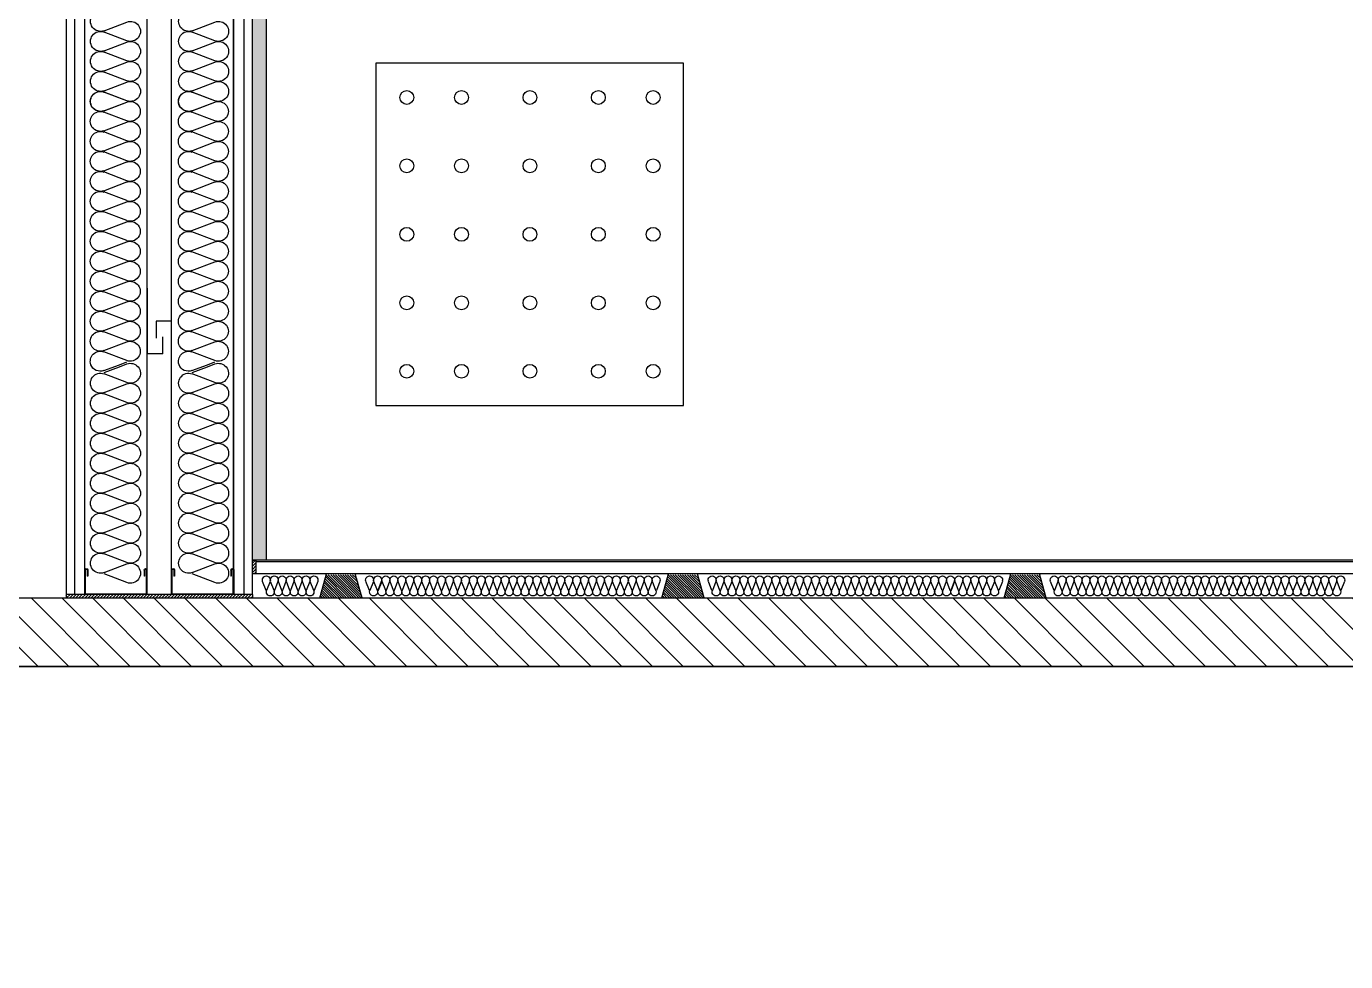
# Model space of a CAD drawing. Header units: millimetres. Extents: x 10 to 76.1, y 10 to 63.5.
# Drawn here: x 36.55 to 38.478, y 22.361 to 23.727 of the extents above; entities that cross this region are included whole.
import ezdxf

# ---------------------------------------------------------------- set-up
doc = ezdxf.new("R2010")
doc.units = ezdxf.units.MM
for name, color, linetype in [('durlok', 3, 'Continuous'), ('lana de vidrio', 2, 'Continuous'), ('Muros', 7, 'Continuous'), ('PERFILES', 2, 'Continuous'), ('Relleno', 9, 'Continuous')]:
    doc.layers.add(name, color=color, linetype=linetype)

# ---------------------------------------------------------------- blocks, each defined once
blk = doc.blocks.new('LP1-1')
at = {"layer": 'PERFILES'}
for p, q in [((-0.0964, 0.0391), (-0.0964, -0.0431)), ((0.1114, 0.0388), (0.1114, -0.0431)), ((0.0596, -0.0414), (0.0601, -0.0414)), ((0.0596, -0.0431), (0.0601, -0.0431))]:
    blk.add_line(p, q, dxfattribs=at)
at = {"layer": 'PERFILES', "color": 2}
for p, q in [((-0.0949, -0.0414), (-0.0949, 0.0386)), ((-0.0879, 0.0386), (-0.0879, 0.0185)), ((-0.0879, 0.0185), (-0.0865, 0.0185)), ((-0.0865, 0.0383), (-0.0865, 0.0185)), ((0.1015, 0.0396), (0.1015, 0.0184)), ((0.1015, 0.0184), (0.1032, 0.0184)), ((0.1032, 0.0392), (0.1032, 0.0184)), ((0.1096, -0.0414), (0.1096, 0.0392)), ((-0.0964, -0.0431), (-0.063, -0.0431)), ((-0.0949, -0.0414), (-0.063, -0.0414)), ((-0.063, -0.0414), (0.0596, -0.0414)), ((-0.063, -0.0431), (0.0596, -0.0431)), ((0.0601, -0.0414), (0.1096, -0.0414)), ((0.0601, -0.0431), (0.1114, -0.0431))]:
    blk.add_line(p, q, dxfattribs=at)
for centre, radius, start, end in [((0.1065, 0.0392), 0.00497, 355.458, 174.5769), ((-0.0914, 0.0387), 0.00497, 355.458, 174.5769), ((-0.0914, 0.0385), 0.00349, 0.9781, 180.2201), ((0.1064, 0.039), 0.00319, 3.6982, 175.1096)]:
    blk.add_arc(centre, radius, start, end, dxfattribs=at)
blk = doc.blocks.new('*X8')
at = {"color": 0}
for p, q in [((628.8661, 452.4359), (628.8968, 452.4666)), ((628.8665, 452.4328), (628.9003, 452.4666)), ((628.8674, 452.4408), (628.8932, 452.4666)), ((628.8688, 452.4457), (628.8897, 452.4666)), ((628.87, 452.4328), (628.9038, 452.4666)), ((628.8702, 452.4506), (628.8862, 452.4666)), ((628.8715, 452.4555), (628.8826, 452.4666)), ((628.8729, 452.4604), (628.8791, 452.4666)), ((628.8736, 452.4328), (628.9074, 452.4666)), ((628.8743, 452.4653), (628.8756, 452.4666)), ((628.8771, 452.4328), (628.9109, 452.4666)), ((628.8806, 452.4328), (628.9145, 452.4666)), ((628.8842, 452.4328), (628.9175, 452.4661)), ((628.8877, 452.4328), (628.9183, 452.4633)), ((628.8912, 452.4328), (628.9191, 452.4606)), ((628.8948, 452.4328), (628.9198, 452.4578)), ((628.8983, 452.4328), (628.9206, 452.4551)), ((628.9019, 452.4328), (628.9214, 452.4523)), ((628.9054, 452.4328), (628.9222, 452.4495)), ((628.9089, 452.4328), (628.9229, 452.4468)), ((628.9125, 452.4328), (628.9237, 452.444)), ((628.916, 452.4328), (628.9245, 452.4412)), ((628.9195, 452.4328), (628.9253, 452.4385)), ((628.9231, 452.4328), (628.926, 452.4357)), ((628.9266, 452.4328), (628.9268, 452.4329))]:
    blk.add_line(p, q, dxfattribs=at)

msp = doc.modelspace()

# ---------------------------------------------------------------- hatches: boundary and pattern name
at = {"extrusion": (-1.22465e-16, 0, -1)}
h = msp.add_hatch(dxfattribs=at)
h.set_pattern_fill('ANSI31', color=256, scale=0.001, angle=90)
h.set_pattern_definition([(135, (-51.457437, -0.974097), (-0.00224506403, -0.00224506403), [])])
h.paths.add_polyline_path([(-36.8856, 22.9273), (-36.8806, 22.9273), (-36.8806, 22.9473), (-36.8856, 22.9473)])
h = msp.add_hatch(dxfattribs=at)
h.set_pattern_fill('ANSI31', color=256, scale=0.001, angle=90)
h.set_pattern_definition([(135, (-49.5481468, -0.974097), (-0.00224506403, -0.00224506403), [])])
edge = h.paths.add_edge_path()
edge.add_line((-36.8806, 22.8973), (-36.6082, 22.8973))
edge.add_line((-36.8806, 22.8973), (-36.8806, 22.8923))
edge.add_line((-36.8806, 22.8923), (-36.6082, 22.8923))
edge.add_line((-36.6082, 22.8973), (-36.6082, 22.8923))
at = {"layer": 'Relleno'}
h = msp.add_hatch(dxfattribs=at)
h.set_pattern_fill('DOTS', color=256, scale=0.005, angle=90)
h.paths.add_polyline_path([(12.6675, 10.155), (12.6475, 10.155), (12.6475, 12.715), (12.6675, 12.715)])
h.paths.add_polyline_path([(12.96, 10.155), (12.94, 10.155), (12.94, 12.715), (12.96, 12.715)])
h.paths.add_polyline_path([(19.1807, 10.155), (19.1607, 10.155), (19.1607, 12.715), (19.1807, 12.715)])
h.paths.add_polyline_path([(36.6306, 10.155), (36.6506, 10.155), (36.6506, 12.7366), (36.6306, 12.7366)])
h.paths.add_polyline_path([(42.8514, 10.155), (42.8714, 10.155), (42.8714, 11.1), (42.8514, 11.1)])
h.paths.add_polyline_path([(43.1439, 10.155), (43.1639, 10.155), (43.1639, 11.1), (43.1439, 11.1)])
h.paths.add_polyline_path([(43.1439, 12.1), (43.1639, 12.1), (43.1639, 12.7366), (43.1439, 12.7366)])
h.paths.add_polyline_path([(42.8514, 12.1), (42.8714, 12.1), (42.8714, 12.7366), (42.8514, 12.7366)])
h.paths.add_polyline_path([(45.2921, 10.155), (45.3121, 10.155), (45.3121, 12.7366), (45.2921, 12.7366)])
h.paths.add_polyline_path([(36.8806, 25.5073), (36.9006, 25.5073), (36.9006, 22.9473), (36.8806, 22.9473)])
h.paths.add_polyline_path([(44.119, 23.9523), (44.139, 23.9523), (44.139, 22.9473), (44.119, 22.9473)])
h.paths.add_polyline_path([(44.1192, 24.8923), (44.1392, 24.8923), (44.1392, 25.1489), (44.1192, 25.1489)])
h.paths.add_polyline_path([(12.6675, 23.9214), (12.6475, 23.9214), (12.6475, 24.8664), (12.6675, 24.8664)])
h.paths.add_polyline_path([(12.6475, 25.8664), (12.6675, 25.8664), (12.6675, 26.4814), (12.6475, 26.4814)])
at = {"layer": 'Relleno', "linetype": 'Continuous', "extrusion": (-2.44929e-16, 0, -1)}
h = msp.add_hatch(dxfattribs=at)
h.set_pattern_fill('ANSI31', color=256, scale=0.01, style=0)
h.paths.add_polyline_path([(-34.9032, 22.7923), (-34.9032, 22.8923), (-44.6382, 22.8923), (-44.6382, 22.7923)])

# ---------------------------------------------------------------- linework, layer by layer
at = {"color": 3, "extrusion": (-1.22465e-16, 0, -1)}
for p, q in [((36.7273, 23.2487), (36.7273, 23.3447)), ((36.7623, 23.2967), (36.7398, 23.2967)), ((36.7398, 23.2967), (36.7398, 23.2717)), ((36.7623, 23.2007), (36.7623, 23.2967)), ((36.7498, 23.2487), (36.7498, 23.2737)), ((36.7498, 23.2487), (36.7273, 23.2487))]:
    msp.add_line(p, q, dxfattribs=at)
at = {"extrusion": (-1.22465e-16, 0, -1)}
for p, q in [((44.134, 22.9473), (36.8856, 22.9473)), ((36.8856, 22.9473), (36.8856, 22.9273)), ((36.8806, 22.8973), (36.6082, 22.8973)), ((36.6356, 22.8973), (36.6082, 22.8973)), ((36.6082, 22.8973), (36.6082, 22.8923)), ((36.7623, 22.8973), (36.7265, 22.8973)), ((36.8806, 22.8973), (36.8806, 22.8923))]:
    msp.add_line(p, q, dxfattribs=at)
at = {"linetype": 'Continuous', "extrusion": (0, 1, 0)}
for p, q in [((36.8856, 22.9453), (44.134, 22.9453)), ((44.134, 22.9273), (36.8856, 22.9273))]:
    msp.add_line(p, q, dxfattribs=at)
for p, q in [((36.979, 22.8923), (37.0407, 22.8923)), ((37.479, 22.8923), (37.5407, 22.8923))]:
    msp.add_line(p, q)
at = {"color": 1}
msp.add_lwpolyline([(36.8806, 25.5073), (36.9006, 25.5073), (36.9006, 22.9473), (36.8806, 22.9473)], close=True, dxfattribs=at)
at = {"extrusion": (-1.22465e-16, 0, -1)}
msp.add_lwpolyline([(-36.8856, 22.9273), (-36.8806, 22.9273), (-36.8806, 22.9473), (-36.8856, 22.9473)], close=True, dxfattribs=at)
at = {"layer": 'durlok', "extrusion": (-1.22465e-16, 0, -1)}
for p, q in [((36.6082, 26.0473), (36.6082, 22.8973)), ((36.6207, 26.0473), (36.6207, 22.8973)), ((36.7265, 22.8973), (36.7265, 26.0473)), ((36.7623, 22.8973), (36.7623, 26.0473)), ((36.8681, 26.0473), (36.8681, 22.8973))]:
    msp.add_line(p, q, dxfattribs=at)
at = {"layer": 'durlok', "linetype": 'Continuous', "extrusion": (0, 1, 0)}
for p, q in [((36.6356, 22.8973), (36.6357, 26.0473)), ((36.8531, 24.8923), (36.8531, 22.8973)), ((36.8531, 22.8973), (36.8531, 24.8923)), ((36.8806, 22.8973), (36.8806, 24.8923))]:
    msp.add_line(p, q, dxfattribs=at)
at = {"layer": 'durlok'}
msp.add_lwpolyline([(37.5107, 23.6734), (37.0607, 23.6734), (37.0607, 23.1734), (37.5107, 23.1734)], close=True, dxfattribs=at)
for centre in [(37.1061, 23.6234), (37.1861, 23.6234), (37.2861, 23.6234), (37.3861, 23.6234), (37.4661, 23.6234), (37.1061, 23.5234), (37.1861, 23.5234), (37.2861, 23.5234), (37.3861, 23.5234), (37.4661, 23.5234), (37.1061, 23.4234), (37.1861, 23.4234), (37.2861, 23.4234), (37.3861, 23.4234), (37.4661, 23.4234), (37.1061, 23.3234), (37.1861, 23.3234), (37.2861, 23.3234), (37.3861, 23.3234), (37.4661, 23.3234), (37.1061, 23.2234), (37.1861, 23.2234), (37.2861, 23.2234), (37.3861, 23.2234), (37.4661, 23.2234)]:
    msp.add_circle(centre, 0.0101, dxfattribs=at)
at = {"layer": 'lana de vidrio', "color": 2, "extrusion": (-1.22465e-16, 0, -1)}
for p, q in [((36.6637, 23.7208), (36.6971, 23.7335)), ((36.6971, 23.7062), (36.6637, 23.7189)), ((36.7924, 23.7208), (36.8258, 23.7335)), ((36.8258, 23.7062), (36.7924, 23.7189)), ((36.6637, 23.6916), (36.6971, 23.7043)), ((36.7924, 23.6916), (36.8258, 23.7043)), ((36.6971, 23.677), (36.6637, 23.6897)), ((36.8258, 23.677), (36.7924, 23.6897)), ((36.6637, 23.6624), (36.6971, 23.6751)), ((36.6971, 23.6478), (36.6637, 23.6605)), ((36.7924, 23.6624), (36.8258, 23.6751)), ((36.8258, 23.6478), (36.7924, 23.6605)), ((36.6637, 23.6332), (36.6971, 23.6459)), ((36.7924, 23.6332), (36.8258, 23.6459)), ((36.6969, 23.6186), (36.6634, 23.6313)), ((36.6971, 23.6186), (36.6637, 23.6313)), ((36.8256, 23.6186), (36.7921, 23.6313)), ((36.8258, 23.6186), (36.7924, 23.6313)), ((36.6634, 23.604), (36.6969, 23.6167)), ((36.6969, 23.5894), (36.6634, 23.6021)), ((36.6637, 23.604), (36.6971, 23.6167)), ((36.7921, 23.604), (36.8256, 23.6167)), ((36.8256, 23.5894), (36.7921, 23.6021)), ((36.7924, 23.604), (36.8258, 23.6167)), ((36.6634, 23.5748), (36.6969, 23.5875)), ((36.7921, 23.5748), (36.8256, 23.5875)), ((36.6969, 23.5602), (36.6634, 23.5729)), ((36.8256, 23.5602), (36.7921, 23.5729)), ((36.6634, 23.5456), (36.6969, 23.5583)), ((36.6969, 23.531), (36.6634, 23.5437)), ((36.7921, 23.5456), (36.8256, 23.5583)), ((36.8256, 23.531), (36.7921, 23.5437)), ((36.6634, 23.5164), (36.6969, 23.5291)), ((36.7921, 23.5164), (36.8256, 23.5291)), ((36.6969, 23.5018), (36.6634, 23.5145)), ((36.8256, 23.5018), (36.7921, 23.5145)), ((36.6634, 23.4872), (36.6969, 23.4999)), ((36.6969, 23.4726), (36.6634, 23.4853)), ((36.7921, 23.4872), (36.8256, 23.4999)), ((36.8256, 23.4726), (36.7921, 23.4853)), ((36.6634, 23.458), (36.6969, 23.4707)), ((36.7921, 23.458), (36.8256, 23.4707)), ((36.6969, 23.4434), (36.6634, 23.4561)), ((36.8256, 23.4434), (36.7921, 23.4561)), ((36.6634, 23.4288), (36.6969, 23.4415)), ((36.6969, 23.4142), (36.6634, 23.4269)), ((36.7921, 23.4288), (36.8256, 23.4415)), ((36.8256, 23.4142), (36.7921, 23.4269)), ((36.6634, 23.3996), (36.6969, 23.4123)), ((36.7921, 23.3996), (36.8256, 23.4123)), ((36.6969, 23.385), (36.6634, 23.3977)), ((36.8256, 23.385), (36.7921, 23.3977)), ((36.6634, 23.3704), (36.6969, 23.3831)), ((36.6969, 23.3558), (36.6634, 23.3685)), ((36.7921, 23.3704), (36.8256, 23.3831)), ((36.8256, 23.3558), (36.7921, 23.3685)), ((36.6634, 23.3412), (36.6969, 23.3539)), ((36.7921, 23.3412), (36.8256, 23.3539)), ((36.6969, 23.3266), (36.6634, 23.3393)), ((36.8256, 23.3266), (36.7921, 23.3393)), ((36.6634, 23.312), (36.6969, 23.3247)), ((36.6969, 23.2974), (36.6634, 23.3101)), ((36.7921, 23.312), (36.8256, 23.3247)), ((36.8256, 23.2974), (36.7921, 23.3101)), ((36.6634, 23.2828), (36.6969, 23.2955)), ((36.7921, 23.2828), (36.8256, 23.2955)), ((36.6969, 23.2682), (36.6634, 23.2809)), ((36.8256, 23.2682), (36.7921, 23.2809)), ((36.6634, 23.2536), (36.6969, 23.2663)), ((36.6969, 23.2389), (36.6634, 23.2516)), ((36.7921, 23.2536), (36.8256, 23.2663)), ((36.8256, 23.2389), (36.7921, 23.2516)), ((36.6634, 23.2244), (36.6861, 23.233)), ((36.6861, 23.233), (36.6969, 23.237)), ((36.6863, 23.23), (36.6971, 23.2341)), ((36.7922, 23.2244), (36.8148, 23.233)), ((36.8148, 23.233), (36.8256, 23.237)), ((36.815, 23.23), (36.8258, 23.2341)), ((36.6637, 23.2214), (36.6863, 23.23)), ((36.6971, 23.2068), (36.6637, 23.2195)), ((36.7924, 23.2214), (36.815, 23.23)), ((36.8258, 23.2068), (36.7924, 23.2195)), ((36.6637, 23.1922), (36.6971, 23.2049)), ((36.7924, 23.1922), (36.8258, 23.2049)), ((36.6971, 23.1776), (36.6637, 23.1903)), ((36.6637, 23.163), (36.6971, 23.1757)), ((36.8258, 23.1776), (36.7924, 23.1903)), ((36.7924, 23.163), (36.8258, 23.1757)), ((36.6971, 23.1484), (36.6637, 23.1611)), ((36.8258, 23.1484), (36.7924, 23.1611)), ((36.6637, 23.1338), (36.6971, 23.1465)), ((36.7924, 23.1338), (36.8258, 23.1465)), ((36.6971, 23.1192), (36.6637, 23.1319)), ((36.6637, 23.1046), (36.6971, 23.1173)), ((36.8258, 23.1192), (36.7924, 23.1319)), ((36.7924, 23.1046), (36.8258, 23.1173)), ((36.6971, 23.09), (36.6637, 23.1027)), ((36.8258, 23.09), (36.7924, 23.1027)), ((36.6637, 23.0754), (36.6971, 23.0881)), ((36.7924, 23.0754), (36.8258, 23.0881)), ((36.6971, 23.0608), (36.6637, 23.0735)), ((36.6637, 23.0462), (36.6971, 23.0589)), ((36.8258, 23.0608), (36.7924, 23.0735)), ((36.7924, 23.0462), (36.8258, 23.0589)), ((36.6971, 23.0316), (36.6637, 23.0443)), ((36.8258, 23.0316), (36.7924, 23.0443)), ((36.6637, 23.017), (36.6971, 23.0297)), ((36.7924, 23.017), (36.8258, 23.0297)), ((36.6971, 23.0024), (36.6637, 23.0151)), ((36.8258, 23.0024), (36.7924, 23.0151)), ((36.6637, 22.9878), (36.6971, 23.0005)), ((36.6971, 22.9732), (36.6637, 22.9859)), ((36.7924, 22.9878), (36.8258, 23.0005)), ((36.8258, 22.9732), (36.7924, 22.9859)), ((36.6637, 22.9586), (36.6971, 22.9713)), ((36.7924, 22.9586), (36.8258, 22.9713)), ((36.6971, 22.944), (36.6637, 22.9567)), ((36.8258, 22.944), (36.7924, 22.9567)), ((36.6637, 22.9294), (36.6971, 22.9421)), ((36.6971, 22.9148), (36.6637, 22.9275)), ((36.7924, 22.9294), (36.8258, 22.9421)), ((36.8258, 22.9148), (36.7924, 22.9275)), ((36.9005, 22.9032), (36.8954, 22.9165)), ((36.9063, 22.9165), (36.9012, 22.9032)), ((36.9121, 22.9032), (36.907, 22.9165)), ((36.9179, 22.9165), (36.9128, 22.9032)), ((36.9237, 22.9032), (36.9187, 22.9165)), ((36.9295, 22.9165), (36.9245, 22.9032)), ((36.9353, 22.9032), (36.9303, 22.9165)), ((36.9411, 22.9165), (36.9361, 22.9032)), ((36.9469, 22.9032), (36.9419, 22.9165)), ((36.9527, 22.9165), (36.9477, 22.9032)), ((36.9585, 22.9032), (36.9535, 22.9165)), ((36.9644, 22.9165), (36.9593, 22.9032)), ((36.9702, 22.9032), (36.9651, 22.9165)), ((36.976, 22.9165), (36.9709, 22.9032)), ((37.0515, 22.9032), (37.0464, 22.9165)), ((37.0573, 22.9165), (37.0522, 22.9032)), ((37.0631, 22.9032), (37.058, 22.9165)), ((37.0689, 22.9165), (37.0638, 22.9032)), ((37.0695, 22.9165), (37.0644, 22.9032)), ((37.0753, 22.9032), (37.0702, 22.9165)), ((37.0811, 22.9165), (37.076, 22.9032)), ((37.0869, 22.9032), (37.0818, 22.9165)), ((37.0869, 22.9032), (37.0818, 22.9165)), ((37.0927, 22.9165), (37.0876, 22.9032)), ((37.0985, 22.9032), (37.0934, 22.9165)), ((37.1043, 22.9165), (37.0992, 22.9032)), ((37.1101, 22.9032), (37.105, 22.9165)), ((37.1159, 22.9165), (37.1109, 22.9032)), ((37.1217, 22.9032), (37.1167, 22.9165)), ((37.1275, 22.9165), (37.1225, 22.9032)), ((37.1333, 22.9032), (37.1283, 22.9165)), ((37.1391, 22.9165), (37.1341, 22.9032)), ((37.1449, 22.9032), (37.1399, 22.9165)), ((37.1507, 22.9165), (37.1457, 22.9032)), ((37.1566, 22.9032), (37.1515, 22.9165)), ((37.1624, 22.9165), (37.1573, 22.9032)), ((37.1682, 22.9032), (37.1631, 22.9165)), ((37.1682, 22.9032), (37.1631, 22.9165)), ((37.1682, 22.9032), (37.1631, 22.9165)), ((37.174, 22.9165), (37.1689, 22.9032)), ((37.1798, 22.9032), (37.1747, 22.9165)), ((37.1856, 22.9165), (37.1805, 22.9032)), ((37.1914, 22.9032), (37.1863, 22.9165)), ((37.1972, 22.9165), (37.1922, 22.9032)), ((37.203, 22.9032), (37.198, 22.9165)), ((37.2088, 22.9165), (37.2038, 22.9032)), ((37.2146, 22.9032), (37.2096, 22.9165)), ((37.2204, 22.9165), (37.2154, 22.9032)), ((37.2262, 22.9032), (37.2212, 22.9165)), ((37.232, 22.9165), (37.227, 22.9032)), ((37.2379, 22.9032), (37.2328, 22.9165)), ((37.2437, 22.9165), (37.2386, 22.9032)), ((37.2495, 22.9032), (37.2444, 22.9165)), ((37.2553, 22.9165), (37.2502, 22.9032)), ((37.2553, 22.9165), (37.2502, 22.9032)), ((37.2611, 22.9032), (37.256, 22.9165)), ((37.2669, 22.9165), (37.2618, 22.9032)), ((37.2727, 22.9032), (37.2676, 22.9165)), ((37.2785, 22.9165), (37.2735, 22.9032)), ((37.2843, 22.9032), (37.2793, 22.9165)), ((37.2901, 22.9165), (37.2851, 22.9032)), ((37.2959, 22.9032), (37.2909, 22.9165)), ((37.3017, 22.9165), (37.2967, 22.9032)), ((37.3075, 22.9032), (37.3025, 22.9165)), ((37.3133, 22.9165), (37.3083, 22.9032)), ((37.3191, 22.9032), (37.3141, 22.9165)), ((37.3191, 22.9032), (37.3141, 22.9165)), ((37.325, 22.9165), (37.3199, 22.9032)), ((37.3308, 22.9032), (37.3257, 22.9165)), ((37.3366, 22.9165), (37.3315, 22.9032)), ((37.3424, 22.9032), (37.3373, 22.9165)), ((37.3482, 22.9165), (37.3431, 22.9032)), ((37.354, 22.9032), (37.3489, 22.9165)), ((37.3598, 22.9165), (37.3547, 22.9032)), ((37.3656, 22.9032), (37.3606, 22.9165)), ((37.3714, 22.9165), (37.3664, 22.9032)), ((37.3772, 22.9032), (37.3722, 22.9165)), ((37.383, 22.9165), (37.378, 22.9032)), ((37.3888, 22.9032), (37.3838, 22.9165)), ((37.3946, 22.9165), (37.3896, 22.9032)), ((37.4004, 22.9032), (37.3954, 22.9165)), ((37.4063, 22.9165), (37.4012, 22.9032)), ((37.4121, 22.9032), (37.407, 22.9165)), ((37.4179, 22.9165), (37.4128, 22.9032)), ((37.4237, 22.9032), (37.4186, 22.9165)), ((37.4295, 22.9165), (37.4244, 22.9032)), ((37.4353, 22.9032), (37.4302, 22.9165)), ((37.4411, 22.9165), (37.436, 22.9032)), ((37.4469, 22.9032), (37.4419, 22.9165)), ((37.4527, 22.9165), (37.4477, 22.9032)), ((37.4585, 22.9032), (37.4535, 22.9165)), ((37.4643, 22.9165), (37.4593, 22.9032)), ((37.4701, 22.9032), (37.4651, 22.9165)), ((37.4759, 22.9165), (37.4709, 22.9032)), ((37.552, 22.9032), (37.5469, 22.9165)), ((37.5578, 22.9165), (37.5528, 22.9032)), ((37.5636, 22.9032), (37.5586, 22.9165)), ((37.5694, 22.9165), (37.5644, 22.9032)), ((37.5752, 22.9032), (37.5702, 22.9165)), ((37.581, 22.9165), (37.576, 22.9032)), ((37.5868, 22.9032), (37.5818, 22.9165)), ((37.5868, 22.9032), (37.5818, 22.9165)), ((37.5868, 22.9032), (37.5818, 22.9165)), ((37.5926, 22.9165), (37.5876, 22.9032)), ((37.5985, 22.9032), (37.5934, 22.9165)), ((37.6043, 22.9165), (37.5992, 22.9032)), ((37.6101, 22.9032), (37.605, 22.9165)), ((37.6159, 22.9165), (37.6108, 22.9032)), ((37.6217, 22.9032), (37.6166, 22.9165)), ((37.6275, 22.9165), (37.6224, 22.9032)), ((37.6333, 22.9032), (37.6282, 22.9165)), ((37.6391, 22.9165), (37.6341, 22.9032)), ((37.6449, 22.9032), (37.6399, 22.9165)), ((37.6507, 22.9165), (37.6457, 22.9032)), ((37.6565, 22.9032), (37.6515, 22.9165)), ((37.6623, 22.9165), (37.6573, 22.9032)), ((37.6681, 22.9032), (37.6631, 22.9165)), ((37.6739, 22.9165), (37.6689, 22.9032)), ((37.6739, 22.9165), (37.6689, 22.9032)), ((37.6797, 22.9032), (37.6747, 22.9165)), ((37.6856, 22.9165), (37.6805, 22.9032)), ((37.6914, 22.9032), (37.6863, 22.9165)), ((37.6972, 22.9165), (37.6921, 22.9032)), ((37.703, 22.9032), (37.6979, 22.9165)), ((37.7088, 22.9165), (37.7037, 22.9032)), ((37.7146, 22.9032), (37.7095, 22.9165)), ((37.7204, 22.9165), (37.7153, 22.9032)), ((37.7262, 22.9032), (37.7212, 22.9165)), ((37.732, 22.9165), (37.727, 22.9032)), ((37.7378, 22.9032), (37.7328, 22.9165)), ((37.7378, 22.9032), (37.7328, 22.9165)), ((37.7436, 22.9165), (37.7386, 22.9032)), ((37.7494, 22.9032), (37.7444, 22.9165)), ((37.7552, 22.9165), (37.7502, 22.9032)), ((37.761, 22.9032), (37.756, 22.9165)), ((37.7669, 22.9165), (37.7618, 22.9032)), ((37.7727, 22.9032), (37.7676, 22.9165)), ((37.7785, 22.9165), (37.7734, 22.9032)), ((37.7843, 22.9032), (37.7792, 22.9165)), ((37.7901, 22.9165), (37.785, 22.9032)), ((37.7959, 22.9032), (37.7908, 22.9165)), ((37.8017, 22.9165), (37.7966, 22.9032)), ((37.8075, 22.9032), (37.8025, 22.9165)), ((37.8133, 22.9165), (37.8083, 22.9032)), ((37.8191, 22.9032), (37.8141, 22.9165)), ((37.8249, 22.9165), (37.8199, 22.9032)), ((37.8307, 22.9032), (37.8257, 22.9165)), ((37.8365, 22.9165), (37.8315, 22.9032)), ((37.8423, 22.9032), (37.8373, 22.9165)), ((37.8482, 22.9165), (37.8431, 22.9032)), ((37.854, 22.9032), (37.8489, 22.9165)), ((37.8598, 22.9165), (37.8547, 22.9032)), ((37.8656, 22.9032), (37.8605, 22.9165)), ((37.8714, 22.9165), (37.8663, 22.9032)), ((37.8772, 22.9032), (37.8721, 22.9165)), ((37.883, 22.9165), (37.8779, 22.9032)), ((37.8888, 22.9032), (37.8837, 22.9165)), ((37.8946, 22.9165), (37.8896, 22.9032)), ((37.9004, 22.9032), (37.8954, 22.9165)), ((37.9062, 22.9165), (37.9012, 22.9032)), ((37.9068, 22.9165), (37.9017, 22.9032)), ((37.9126, 22.9032), (37.9075, 22.9165)), ((37.9184, 22.9165), (37.9134, 22.9032)), ((37.9242, 22.9032), (37.9192, 22.9165)), ((37.9242, 22.9032), (37.9192, 22.9165)), ((37.93, 22.9165), (37.925, 22.9032)), ((37.9358, 22.9032), (37.9308, 22.9165)), ((37.9416, 22.9165), (37.9366, 22.9032)), ((37.9474, 22.9032), (37.9424, 22.9165)), ((37.9532, 22.9165), (37.9482, 22.9032)), ((37.9591, 22.9032), (37.954, 22.9165)), ((37.9649, 22.9165), (37.9598, 22.9032)), ((37.9707, 22.9032), (37.9656, 22.9165)), ((37.9765, 22.9165), (37.9714, 22.9032)), ((38.052, 22.9032), (38.0469, 22.9165)), ((38.0578, 22.9165), (38.0527, 22.9032)), ((38.0636, 22.9032), (38.0585, 22.9165)), ((38.0694, 22.9165), (38.0643, 22.9032)), ((38.0752, 22.9032), (38.0701, 22.9165)), ((38.081, 22.9165), (38.0759, 22.9032)), ((38.0868, 22.9032), (38.0818, 22.9165)), ((38.0926, 22.9165), (38.0876, 22.9032)), ((38.0926, 22.9165), (38.0876, 22.9032)), ((38.0984, 22.9032), (38.0934, 22.9165)), ((38.1042, 22.9165), (38.0992, 22.9032)), ((38.11, 22.9032), (38.105, 22.9165)), ((38.1158, 22.9165), (38.1108, 22.9032)), ((38.1216, 22.9032), (38.1166, 22.9165)), ((38.1275, 22.9165), (38.1224, 22.9032)), ((38.1333, 22.9032), (38.1282, 22.9165)), ((38.1391, 22.9165), (38.134, 22.9032)), ((38.1449, 22.9032), (38.1398, 22.9165)), ((38.1507, 22.9165), (38.1456, 22.9032)), ((38.1565, 22.9032), (38.1514, 22.9165)), ((38.1565, 22.9032), (38.1514, 22.9165)), ((38.1623, 22.9165), (38.1572, 22.9032)), ((38.1681, 22.9032), (38.1631, 22.9165)), ((38.1739, 22.9165), (38.1689, 22.9032)), ((38.1797, 22.9032), (38.1747, 22.9165)), ((38.1855, 22.9165), (38.1805, 22.9032)), ((38.1913, 22.9032), (38.1863, 22.9165)), ((38.1971, 22.9165), (38.1921, 22.9032)), ((38.2029, 22.9032), (38.1979, 22.9165)), ((38.2088, 22.9165), (38.2037, 22.9032)), ((38.2146, 22.9032), (38.2095, 22.9165)), ((38.2204, 22.9165), (38.2153, 22.9032)), ((38.2262, 22.9032), (38.2211, 22.9165)), ((38.232, 22.9165), (38.2269, 22.9032)), ((38.2378, 22.9032), (38.2327, 22.9165)), ((38.2436, 22.9165), (38.2385, 22.9032)), ((38.2494, 22.9032), (38.2444, 22.9165)), ((38.2552, 22.9165), (38.2502, 22.9032)), ((38.261, 22.9032), (38.256, 22.9165)), ((38.2668, 22.9165), (38.2618, 22.9032)), ((38.2726, 22.9032), (38.2676, 22.9165)), ((38.2784, 22.9165), (38.2734, 22.9032)), ((38.2842, 22.9032), (38.2792, 22.9165)), ((38.29, 22.9165), (38.285, 22.9032)), ((38.2959, 22.9032), (38.2908, 22.9165)), ((38.3017, 22.9165), (38.2966, 22.9032)), ((38.3075, 22.9032), (38.3024, 22.9165)), ((38.3133, 22.9165), (38.3082, 22.9032)), ((38.3191, 22.9032), (38.314, 22.9165)), ((38.3249, 22.9165), (38.3198, 22.9032)), ((38.3255, 22.9165), (38.3204, 22.9032)), ((38.3313, 22.9032), (38.3262, 22.9165)), ((38.3371, 22.9165), (38.332, 22.9032)), ((38.3429, 22.9032), (38.3378, 22.9165)), ((38.3429, 22.9032), (38.3378, 22.9165)), ((38.3487, 22.9165), (38.3436, 22.9032)), ((38.3545, 22.9032), (38.3494, 22.9165)), ((38.3603, 22.9165), (38.3553, 22.9032)), ((38.3661, 22.9032), (38.3611, 22.9165)), ((38.3719, 22.9165), (38.3669, 22.9032)), ((38.3777, 22.9032), (38.3727, 22.9165)), ((38.3835, 22.9165), (38.3785, 22.9032)), ((38.3893, 22.9032), (38.3843, 22.9165)), ((38.3951, 22.9165), (38.3901, 22.9032)), ((38.401, 22.9032), (38.3959, 22.9165)), ((38.4068, 22.9165), (38.4017, 22.9032)), ((38.4126, 22.9032), (38.4075, 22.9165)), ((38.4184, 22.9165), (38.4133, 22.9032)), ((38.4242, 22.9032), (38.4191, 22.9165)), ((38.4242, 22.9032), (38.4191, 22.9165)), ((38.4242, 22.9032), (38.4191, 22.9165)), ((38.43, 22.9165), (38.4249, 22.9032)), ((38.4358, 22.9032), (38.4307, 22.9165)), ((38.4416, 22.9165), (38.4365, 22.9032)), ((38.4474, 22.9032), (38.4424, 22.9165)), ((38.4532, 22.9165), (38.4482, 22.9032)), ((38.459, 22.9032), (38.454, 22.9165)), ((38.4648, 22.9165), (38.4598, 22.9032)), ((38.4706, 22.9032), (38.4656, 22.9165)), ((38.4764, 22.9165), (38.4714, 22.9032))]:
    msp.add_line(p, q, dxfattribs=at)
at = {"layer": 'lana de vidrio', "extrusion": (-1.22465e-16, 0, -1)}
for p, q in [((36.979, 22.8923), (36.9888, 22.9273)), ((37.0407, 22.8923), (37.0309, 22.9273)), ((37.479, 22.8923), (37.4888, 22.9273)), ((37.5407, 22.8923), (37.5309, 22.9273)), ((37.979, 22.8923), (37.9888, 22.9273)), ((38.0407, 22.8923), (38.0309, 22.9273))]:
    msp.add_line(p, q, dxfattribs=at)
at = {"layer": 'lana de vidrio', "color": 2, "extrusion": (-1.22465e-16, 0, -1)}
for centre, radius, start, end in [((-36.6585, 23.7345), 0.0146, 249.2034, 110.7966), ((-36.7023, 23.7199), 0.0146, 69.2034, 290.7966), ((-36.7872, 23.7345), 0.0146, 249.2034, 110.7966), ((-36.831, 23.7199), 0.0146, 69.2034, 290.7966), ((-36.6585, 23.7053), 0.0146, 249.2034, 110.7966), ((-36.7872, 23.7053), 0.0146, 249.2034, 110.7966), ((-36.7023, 23.6907), 0.0146, 69.2034, 290.7966), ((-36.831, 23.6907), 0.0146, 69.2034, 290.7966), ((-36.6585, 23.6761), 0.0146, 249.2034, 110.7966), ((-36.7023, 23.6614), 0.0146, 69.2034, 290.7966), ((-36.7872, 23.6761), 0.0146, 249.2034, 110.7966), ((-36.831, 23.6614), 0.0146, 69.2034, 290.7966), ((-36.6585, 23.6468), 0.0146, 249.2034, 110.7966), ((-36.7872, 23.6468), 0.0146, 249.2034, 110.7966), ((-36.7023, 23.6322), 0.0146, 69.2034, 290.7966), ((-36.831, 23.6322), 0.0146, 69.2034, 290.7966), ((-36.6582, 23.6176), 0.0146, 249.2034, 110.7966), ((-36.6585, 23.6176), 0.0146, 249.2034, 110.7966), ((-36.702, 23.603), 0.0146, 69.2034, 290.7966), ((-36.787, 23.6176), 0.0146, 249.2034, 110.7966), ((-36.7872, 23.6176), 0.0146, 249.2034, 110.7966), ((-36.8308, 23.603), 0.0146, 69.2034, 290.7966), ((-36.6582, 23.5884), 0.0146, 249.2034, 110.7966), ((-36.787, 23.5884), 0.0146, 249.2034, 110.7966), ((-36.702, 23.5738), 0.0146, 69.2034, 290.7966), ((-36.8308, 23.5738), 0.0146, 69.2034, 290.7966), ((-36.6582, 23.5592), 0.0146, 249.2034, 110.7966), ((-36.702, 23.5446), 0.0146, 69.2034, 290.7966), ((-36.787, 23.5592), 0.0146, 249.2034, 110.7966), ((-36.8308, 23.5446), 0.0146, 69.2034, 290.7966), ((-36.6582, 23.53), 0.0146, 249.2034, 110.7966), ((-36.787, 23.53), 0.0146, 249.2034, 110.7966), ((-36.702, 23.5154), 0.0146, 69.2034, 290.7966), ((-36.8308, 23.5154), 0.0146, 69.2034, 290.7966), ((-36.6582, 23.5008), 0.0146, 249.2034, 110.7966), ((-36.787, 23.5008), 0.0146, 249.2034, 110.7966), ((-36.6582, 23.4716), 0.0146, 249.2034, 110.7966), ((-36.702, 23.4862), 0.0146, 69.2034, 290.7966), ((-36.787, 23.4716), 0.0146, 249.2034, 110.7966), ((-36.8308, 23.4862), 0.0146, 69.2034, 290.7966), ((-36.702, 23.457), 0.0146, 69.2034, 290.7966), ((-36.8308, 23.457), 0.0146, 69.2034, 290.7966), ((-36.6582, 23.4424), 0.0146, 249.2034, 110.7966), ((-36.787, 23.4424), 0.0146, 249.2034, 110.7966), ((-36.6582, 23.4132), 0.0146, 249.2034, 110.7966), ((-36.702, 23.4278), 0.0146, 69.2034, 290.7966), ((-36.787, 23.4132), 0.0146, 249.2034, 110.7966), ((-36.8308, 23.4278), 0.0146, 69.2034, 290.7966), ((-36.702, 23.3986), 0.0146, 69.2034, 290.7966), ((-36.8308, 23.3986), 0.0146, 69.2034, 290.7966), ((-36.6582, 23.384), 0.0146, 249.2034, 110.7966), ((-36.787, 23.384), 0.0146, 249.2034, 110.7966), ((-36.6582, 23.3548), 0.0146, 249.2034, 110.7966), ((-36.702, 23.3694), 0.0146, 69.2034, 290.7966), ((-36.787, 23.3548), 0.0146, 249.2034, 110.7966), ((-36.8308, 23.3694), 0.0146, 69.2034, 290.7966), ((-36.702, 23.3402), 0.0146, 69.2034, 290.7966), ((-36.8308, 23.3402), 0.0146, 69.2034, 290.7966), ((-36.6582, 23.3256), 0.0146, 249.2034, 110.7966), ((-36.787, 23.3256), 0.0146, 249.2034, 110.7966), ((-36.6582, 23.2964), 0.0146, 249.2034, 110.7966), ((-36.702, 23.311), 0.0146, 69.2034, 290.7966), ((-36.787, 23.2964), 0.0146, 249.2034, 110.7966), ((-36.8308, 23.311), 0.0146, 69.2034, 290.7966), ((-36.702, 23.2818), 0.0146, 69.2034, 290.7966), ((-36.8308, 23.2818), 0.0146, 69.2034, 290.7966), ((-36.6582, 23.2672), 0.0146, 249.2034, 110.7966), ((-36.787, 23.2672), 0.0146, 249.2034, 110.7966), ((-36.6582, 23.238), 0.0146, 339.7858, 110.7966), ((-36.702, 23.2526), 0.0146, 69.2034, 290.7966), ((-36.787, 23.238), 0.0146, 339.7858, 110.7966), ((-36.8308, 23.2526), 0.0146, 69.2034, 290.7966), ((-36.6582, 23.238), 0.0146, 249.2034, 339.7661), ((-36.7023, 23.2204), 0.0146, 69.2034, 139.1205), ((-36.787, 23.238), 0.0146, 249.2034, 339.7661), ((-36.831, 23.2204), 0.0146, 69.2034, 139.1205), ((-36.6585, 23.2059), 0.0146, 249.2034, 110.7966), ((-36.7023, 23.2205), 0.0146, 139.145, 290.7966), ((-36.7872, 23.2059), 0.0146, 249.2034, 110.7966), ((-36.831, 23.2205), 0.0146, 139.145, 290.7966), ((-36.7023, 23.1912), 0.0146, 69.2034, 290.7966), ((-36.831, 23.1912), 0.0146, 69.2034, 290.7966), ((-36.6585, 23.1766), 0.0146, 249.2034, 110.7966), ((-36.7023, 23.162), 0.0146, 69.2034, 290.7966), ((-36.7872, 23.1766), 0.0146, 249.2034, 110.7966), ((-36.831, 23.162), 0.0146, 69.2034, 290.7966), ((-36.6585, 23.1474), 0.0146, 249.2034, 110.7966), ((-36.7872, 23.1474), 0.0146, 249.2034, 110.7966), ((-36.7023, 23.1328), 0.0146, 69.2034, 290.7966), ((-36.831, 23.1328), 0.0146, 69.2034, 290.7966), ((-36.6585, 23.1182), 0.0146, 249.2034, 110.7966), ((-36.7023, 23.1036), 0.0146, 69.2034, 290.7966), ((-36.7872, 23.1182), 0.0146, 249.2034, 110.7966), ((-36.831, 23.1036), 0.0146, 69.2034, 290.7966), ((-36.6585, 23.089), 0.0146, 249.2034, 110.7966), ((-36.7872, 23.089), 0.0146, 249.2034, 110.7966), ((-36.7023, 23.0744), 0.0146, 69.2034, 290.7966), ((-36.831, 23.0744), 0.0146, 69.2034, 290.7966), ((-36.6585, 23.0598), 0.0146, 249.2034, 110.7966), ((-36.7023, 23.0452), 0.0146, 69.2034, 290.7966), ((-36.7872, 23.0598), 0.0146, 249.2034, 110.7966), ((-36.831, 23.0452), 0.0146, 69.2034, 290.7966), ((-36.6585, 23.0306), 0.0146, 249.2034, 110.7966), ((-36.7872, 23.0306), 0.0146, 249.2034, 110.7966), ((-36.7023, 23.016), 0.0146, 69.2034, 290.7966), ((-36.831, 23.016), 0.0146, 69.2034, 290.7966), ((-36.6585, 23.0014), 0.0146, 249.2034, 110.7966), ((-36.7023, 22.9868), 0.0146, 69.2034, 290.7966), ((-36.7872, 23.0014), 0.0146, 249.2034, 110.7966), ((-36.831, 22.9868), 0.0146, 69.2034, 290.7966), ((-36.6585, 22.9722), 0.0146, 249.2034, 110.7966), ((-36.7872, 22.9722), 0.0146, 249.2034, 110.7966), ((-36.7023, 22.9576), 0.0146, 69.2034, 290.7966), ((-36.831, 22.9576), 0.0146, 69.2034, 290.7966), ((-36.6585, 22.943), 0.0146, 249.2034, 110.7966), ((-36.7023, 22.9284), 0.0146, 69.2034, 290.7966), ((-36.7872, 22.943), 0.0146, 249.2034, 110.7966), ((-36.831, 22.9284), 0.0146, 69.2034, 290.7966), ((-36.9009, 22.9186), 0.00581, 339.2034, 200.7966), ((-36.9125, 22.9186), 0.00581, 339.2034, 200.7966), ((-36.9241, 22.9186), 0.00581, 339.2034, 200.7966), ((-36.9357, 22.9186), 0.00581, 339.2034, 200.7966), ((-36.9473, 22.9186), 0.00581, 339.2034, 200.7966), ((-36.9589, 22.9186), 0.00581, 339.2034, 200.7966), ((-36.9705, 22.9186), 0.00581, 339.2034, 200.7966), ((-37.0518, 22.9186), 0.00581, 339.2034, 200.7966), ((-37.0635, 22.9186), 0.00581, 339.2034, 200.7966), ((-37.0756, 22.9186), 0.00581, 339.2034, 200.7966), ((-37.0872, 22.9186), 0.00581, 339.2034, 200.7966), ((-37.0989, 22.9186), 0.00581, 339.2034, 200.7966), ((-37.1105, 22.9186), 0.00581, 339.2034, 200.7966), ((-37.1221, 22.9186), 0.00581, 339.2034, 200.7966), ((-37.1337, 22.9186), 0.00581, 339.2034, 200.7966), ((-37.1453, 22.9186), 0.00581, 339.2034, 200.7966), ((-37.1569, 22.9186), 0.00581, 339.2034, 200.7966), ((-37.1685, 22.9186), 0.00581, 339.2034, 200.7966), ((-37.1802, 22.9186), 0.00581, 339.2034, 200.7966), ((-37.1918, 22.9186), 0.00581, 339.2034, 200.7966), ((-37.2034, 22.9186), 0.00581, 339.2034, 200.7966), ((-37.215, 22.9186), 0.00581, 339.2034, 200.7966), ((-37.2266, 22.9186), 0.00581, 339.2034, 200.7966), ((-37.2382, 22.9186), 0.00581, 339.2034, 200.7966), ((-37.2498, 22.9186), 0.00581, 339.2034, 200.7966), ((-37.2615, 22.9186), 0.00581, 339.2034, 200.7966), ((-37.2731, 22.9186), 0.00581, 339.2034, 200.7966), ((-37.2847, 22.9186), 0.00581, 339.2034, 200.7966), ((-37.2963, 22.9186), 0.00581, 339.2034, 200.7966), ((-37.3079, 22.9186), 0.00581, 339.2034, 200.7966), ((-37.3195, 22.9186), 0.00581, 339.2034, 200.7966), ((-37.3311, 22.9186), 0.00581, 339.2034, 200.7966), ((-37.3428, 22.9186), 0.00581, 339.2034, 200.7966), ((-37.3544, 22.9186), 0.00581, 339.2034, 200.7966), ((-37.366, 22.9186), 0.00581, 339.2034, 200.7966), ((-37.3776, 22.9186), 0.00581, 339.2034, 200.7966), ((-37.3892, 22.9186), 0.00581, 339.2034, 200.7966), ((-37.4008, 22.9186), 0.00581, 339.2034, 200.7966), ((-37.4124, 22.9186), 0.00581, 339.2034, 200.7966), ((-37.4241, 22.9186), 0.00581, 339.2034, 200.7966), ((-37.4357, 22.9186), 0.00581, 339.2034, 200.7966), ((-37.4473, 22.9186), 0.00581, 339.2034, 200.7966), ((-37.4589, 22.9186), 0.00581, 339.2034, 200.7966), ((-37.4705, 22.9186), 0.00581, 339.2034, 200.7966), ((-37.5524, 22.9186), 0.00581, 339.2034, 200.7966), ((-37.564, 22.9186), 0.00581, 339.2034, 200.7966), ((-37.5756, 22.9186), 0.00581, 339.2034, 200.7966), ((-37.5872, 22.9186), 0.00581, 339.2034, 200.7966), ((-37.5988, 22.9186), 0.00581, 339.2034, 200.7966), ((-37.6104, 22.9186), 0.00581, 339.2034, 200.7966), ((-37.6221, 22.9186), 0.00581, 339.2034, 200.7966), ((-37.6337, 22.9186), 0.00581, 339.2034, 200.7966), ((-37.6453, 22.9186), 0.00581, 339.2034, 200.7966), ((-37.6569, 22.9186), 0.00581, 339.2034, 200.7966), ((-37.6685, 22.9186), 0.00581, 339.2034, 200.7966), ((-37.6801, 22.9186), 0.00581, 339.2034, 200.7966), ((-37.6917, 22.9186), 0.00581, 339.2034, 200.7966), ((-37.7034, 22.9186), 0.00581, 339.2034, 200.7966), ((-37.715, 22.9186), 0.00581, 339.2034, 200.7966), ((-37.7266, 22.9186), 0.00581, 339.2034, 200.7966), ((-37.7382, 22.9186), 0.00581, 339.2034, 200.7966), ((-37.7498, 22.9186), 0.00581, 339.2034, 200.7966), ((-37.7614, 22.9186), 0.00581, 339.2034, 200.7966), ((-37.773, 22.9186), 0.00581, 339.2034, 200.7966), ((-37.7847, 22.9186), 0.00581, 339.2034, 200.7966), ((-37.7963, 22.9186), 0.00581, 339.2034, 200.7966), ((-37.8079, 22.9186), 0.00581, 339.2034, 200.7966), ((-37.8195, 22.9186), 0.00581, 339.2034, 200.7966), ((-37.8311, 22.9186), 0.00581, 339.2034, 200.7966), ((-37.8427, 22.9186), 0.00581, 339.2034, 200.7966), ((-37.8543, 22.9186), 0.00581, 339.2034, 200.7966), ((-37.866, 22.9186), 0.00581, 339.2034, 200.7966), ((-37.8776, 22.9186), 0.00581, 339.2034, 200.7966), ((-37.8892, 22.9186), 0.00581, 339.2034, 200.7966), ((-37.9008, 22.9186), 0.00581, 339.2034, 200.7966), ((-37.913, 22.9186), 0.00581, 339.2034, 200.7966), ((-37.9246, 22.9186), 0.00581, 339.2034, 200.7966), ((-37.9362, 22.9186), 0.00581, 339.2034, 200.7966), ((-37.9478, 22.9186), 0.00581, 339.2034, 200.7966), ((-37.9594, 22.9186), 0.00581, 339.2034, 200.7966), ((-37.971, 22.9186), 0.00581, 339.2034, 200.7966), ((-38.0523, 22.9186), 0.00581, 339.2034, 200.7966), ((-38.064, 22.9186), 0.00581, 339.2034, 200.7966), ((-38.0756, 22.9186), 0.00581, 339.2034, 200.7966), ((-38.0872, 22.9186), 0.00581, 339.2034, 200.7966), ((-38.0988, 22.9186), 0.00581, 339.2034, 200.7966), ((-38.1104, 22.9186), 0.00581, 339.2034, 200.7966), ((-38.122, 22.9186), 0.00581, 339.2034, 200.7966), ((-38.1336, 22.9186), 0.00581, 339.2034, 200.7966), ((-38.1453, 22.9186), 0.00581, 339.2034, 200.7966), ((-38.1569, 22.9186), 0.00581, 339.2034, 200.7966), ((-38.1685, 22.9186), 0.00581, 339.2034, 200.7966), ((-38.1801, 22.9186), 0.00581, 339.2034, 200.7966), ((-38.1917, 22.9186), 0.00581, 339.2034, 200.7966), ((-38.2033, 22.9186), 0.00581, 339.2034, 200.7966), ((-38.2149, 22.9186), 0.00581, 339.2034, 200.7966), ((-38.2266, 22.9186), 0.00581, 339.2034, 200.7966), ((-38.2382, 22.9186), 0.00581, 339.2034, 200.7966), ((-38.2498, 22.9186), 0.00581, 339.2034, 200.7966), ((-38.2614, 22.9186), 0.00581, 339.2034, 200.7966), ((-38.273, 22.9186), 0.00581, 339.2034, 200.7966), ((-38.2846, 22.9186), 0.00581, 339.2034, 200.7966), ((-38.2962, 22.9186), 0.00581, 339.2034, 200.7966), ((-38.3078, 22.9186), 0.00581, 339.2034, 200.7966), ((-38.3195, 22.9186), 0.00581, 339.2034, 200.7966), ((-38.3316, 22.9186), 0.00581, 339.2034, 200.7966), ((-38.3433, 22.9186), 0.00581, 339.2034, 200.7966), ((-38.3549, 22.9186), 0.00581, 339.2034, 200.7966), ((-38.3665, 22.9186), 0.00581, 339.2034, 200.7966), ((-38.3781, 22.9186), 0.00581, 339.2034, 200.7966), ((-38.3897, 22.9186), 0.00581, 339.2034, 200.7966), ((-38.4013, 22.9186), 0.00581, 339.2034, 200.7966), ((-38.4129, 22.9186), 0.00581, 339.2034, 200.7966), ((-38.4246, 22.9186), 0.00581, 339.2034, 200.7966), ((-38.4362, 22.9186), 0.00581, 339.2034, 200.7966), ((-38.4478, 22.9186), 0.00581, 339.2034, 200.7966), ((-38.4594, 22.9186), 0.00581, 339.2034, 200.7966), ((-38.471, 22.9186), 0.00581, 339.2034, 200.7966), ((-36.9067, 22.9011), 0.00581, 159.2034, 20.7966), ((-36.9183, 22.9011), 0.00581, 159.2034, 20.7966), ((-36.9299, 22.9011), 0.00581, 159.2034, 20.7966), ((-36.9415, 22.9011), 0.00581, 159.2034, 20.7966), ((-36.9531, 22.9011), 0.00581, 159.2034, 20.7966), ((-36.9647, 22.9011), 0.00581, 159.2034, 20.7966), ((-37.0576, 22.9011), 0.00581, 159.2034, 20.7966), ((-37.0698, 22.9011), 0.00581, 159.2034, 20.7966), ((-37.0814, 22.9011), 0.00581, 159.2034, 20.7966), ((-37.0931, 22.9011), 0.00581, 159.2034, 20.7966), ((-37.1047, 22.9011), 0.00581, 159.2034, 20.7966), ((-37.1163, 22.9011), 0.00581, 159.2034, 20.7966), ((-37.1279, 22.9011), 0.00581, 159.2034, 20.7966), ((-37.1395, 22.9011), 0.00581, 159.2034, 20.7966), ((-37.1511, 22.9011), 0.00581, 159.2034, 20.7966), ((-37.1627, 22.9011), 0.00581, 159.2034, 20.7966), ((-37.1744, 22.9011), 0.00581, 159.2034, 20.7966), ((-37.186, 22.9011), 0.00581, 159.2034, 20.7966), ((-37.1976, 22.9011), 0.00581, 159.2034, 20.7966), ((-37.2092, 22.9011), 0.00581, 159.2034, 20.7966), ((-37.2208, 22.9011), 0.00581, 159.2034, 20.7966), ((-37.2324, 22.9011), 0.00581, 159.2034, 20.7966), ((-37.244, 22.9011), 0.00581, 159.2034, 20.7966), ((-37.2557, 22.9011), 0.00581, 159.2034, 20.7966), ((-37.2673, 22.9011), 0.00581, 159.2034, 20.7966), ((-37.2789, 22.9011), 0.00581, 159.2034, 20.7966), ((-37.2905, 22.9011), 0.00581, 159.2034, 20.7966), ((-37.3021, 22.9011), 0.00581, 159.2034, 20.7966), ((-37.3137, 22.9011), 0.00581, 159.2034, 20.7966), ((-37.3253, 22.9011), 0.00581, 159.2034, 20.7966), ((-37.3369, 22.9011), 0.00581, 159.2034, 20.7966), ((-37.3486, 22.9011), 0.00581, 159.2034, 20.7966), ((-37.3602, 22.9011), 0.00581, 159.2034, 20.7966), ((-37.3718, 22.9011), 0.00581, 159.2034, 20.7966), ((-37.3834, 22.9011), 0.00581, 159.2034, 20.7966), ((-37.395, 22.9011), 0.00581, 159.2034, 20.7966), ((-37.4066, 22.9011), 0.00581, 159.2034, 20.7966), ((-37.4182, 22.9011), 0.00581, 159.2034, 20.7966), ((-37.4299, 22.9011), 0.00581, 159.2034, 20.7966), ((-37.4415, 22.9011), 0.00581, 159.2034, 20.7966), ((-37.4531, 22.9011), 0.00581, 159.2034, 20.7966), ((-37.4647, 22.9011), 0.00581, 159.2034, 20.7966), ((-37.5582, 22.9011), 0.00581, 159.2034, 20.7966), ((-37.5698, 22.9011), 0.00581, 159.2034, 20.7966), ((-37.5814, 22.9011), 0.00581, 159.2034, 20.7966), ((-37.593, 22.9011), 0.00581, 159.2034, 20.7966), ((-37.6046, 22.9011), 0.00581, 159.2034, 20.7966), ((-37.6163, 22.9011), 0.00581, 159.2034, 20.7966), ((-37.6279, 22.9011), 0.00581, 159.2034, 20.7966), ((-37.6395, 22.9011), 0.00581, 159.2034, 20.7966), ((-37.6511, 22.9011), 0.00581, 159.2034, 20.7966), ((-37.6627, 22.9011), 0.00581, 159.2034, 20.7966), ((-37.6743, 22.9011), 0.00581, 159.2034, 20.7966), ((-37.6859, 22.9011), 0.00581, 159.2034, 20.7966), ((-37.6975, 22.9011), 0.00581, 159.2034, 20.7966), ((-37.7092, 22.9011), 0.00581, 159.2034, 20.7966), ((-37.7208, 22.9011), 0.00581, 159.2034, 20.7966), ((-37.7324, 22.9011), 0.00581, 159.2034, 20.7966), ((-37.744, 22.9011), 0.00581, 159.2034, 20.7966), ((-37.7556, 22.9011), 0.00581, 159.2034, 20.7966), ((-37.7672, 22.9011), 0.00581, 159.2034, 20.7966), ((-37.7788, 22.9011), 0.00581, 159.2034, 20.7966), ((-37.7905, 22.9011), 0.00581, 159.2034, 20.7966), ((-37.8021, 22.9011), 0.00581, 159.2034, 20.7966), ((-37.8137, 22.9011), 0.00581, 159.2034, 20.7966), ((-37.8253, 22.9011), 0.00581, 159.2034, 20.7966), ((-37.8369, 22.9011), 0.00581, 159.2034, 20.7966), ((-37.8485, 22.9011), 0.00581, 159.2034, 20.7966), ((-37.8601, 22.9011), 0.00581, 159.2034, 20.7966), ((-37.8718, 22.9011), 0.00581, 159.2034, 20.7966), ((-37.8834, 22.9011), 0.00581, 159.2034, 20.7966), ((-37.895, 22.9011), 0.00581, 159.2034, 20.7966), ((-37.9072, 22.9011), 0.00581, 159.2034, 20.7966), ((-37.9188, 22.9011), 0.00581, 159.2034, 20.7966), ((-37.9304, 22.9011), 0.00581, 159.2034, 20.7966), ((-37.942, 22.9011), 0.00581, 159.2034, 20.7966), ((-37.9536, 22.9011), 0.00581, 159.2034, 20.7966), ((-37.9652, 22.9011), 0.00581, 159.2034, 20.7966), ((-38.0581, 22.9011), 0.00581, 159.2034, 20.7966), ((-38.0698, 22.9011), 0.00581, 159.2034, 20.7966), ((-38.0814, 22.9011), 0.00581, 159.2034, 20.7966), ((-38.093, 22.9011), 0.00581, 159.2034, 20.7966), ((-38.1046, 22.9011), 0.00581, 159.2034, 20.7966), ((-38.1162, 22.9011), 0.00581, 159.2034, 20.7966), ((-38.1278, 22.9011), 0.00581, 159.2034, 20.7966), ((-38.1394, 22.9011), 0.00581, 159.2034, 20.7966), ((-38.1511, 22.9011), 0.00581, 159.2034, 20.7966), ((-38.1627, 22.9011), 0.00581, 159.2034, 20.7966), ((-38.1743, 22.9011), 0.00581, 159.2034, 20.7966), ((-38.1859, 22.9011), 0.00581, 159.2034, 20.7966), ((-38.1975, 22.9011), 0.00581, 159.2034, 20.7966), ((-38.2091, 22.9011), 0.00581, 159.2034, 20.7966), ((-38.2207, 22.9011), 0.00581, 159.2034, 20.7966), ((-38.2324, 22.9011), 0.00581, 159.2034, 20.7966), ((-38.244, 22.9011), 0.00581, 159.2034, 20.7966), ((-38.2556, 22.9011), 0.00581, 159.2034, 20.7966), ((-38.2672, 22.9011), 0.00581, 159.2034, 20.7966), ((-38.2788, 22.9011), 0.00581, 159.2034, 20.7966), ((-38.2904, 22.9011), 0.00581, 159.2034, 20.7966), ((-38.302, 22.9011), 0.00581, 159.2034, 20.7966), ((-38.3137, 22.9011), 0.00581, 159.2034, 20.7966), ((-38.3258, 22.9011), 0.00581, 159.2034, 20.7966), ((-38.3375, 22.9011), 0.00581, 159.2034, 20.7966), ((-38.3491, 22.9011), 0.00581, 159.2034, 20.7966), ((-38.3607, 22.9011), 0.00581, 159.2034, 20.7966), ((-38.3723, 22.9011), 0.00581, 159.2034, 20.7966), ((-38.3839, 22.9011), 0.00581, 159.2034, 20.7966), ((-38.3955, 22.9011), 0.00581, 159.2034, 20.7966), ((-38.4071, 22.9011), 0.00581, 159.2034, 20.7966), ((-38.4188, 22.9011), 0.00581, 159.2034, 20.7966), ((-38.4304, 22.9011), 0.00581, 159.2034, 20.7966), ((-38.442, 22.9011), 0.00581, 159.2034, 20.7966), ((-38.4536, 22.9011), 0.00581, 159.2034, 20.7966), ((-38.4652, 22.9011), 0.00581, 159.2034, 20.7966)]:
    msp.add_arc(centre, radius, start, end, dxfattribs=at)
at = {"layer": 'Muros', "linetype": 'Continuous', "extrusion": (0, 1, 0)}
for p, q in [((35.1082, 22.8923), (44.4332, 22.8923)), ((44.6382, 22.7923), (34.9032, 22.7923))]:
    msp.add_line(p, q, dxfattribs=at)
at = {"layer": 'Muros', "linetype": 'Continuous', "extrusion": (-1.22465e-16, 0, -1)}
msp.add_line((34.9032, 22.7923), (44.6382, 22.7923), dxfattribs=at)

# ---------------------------------------------------------------- block references
at = {"extrusion": (-1.22465e-16, 0, -1), "xscale": 0.4373098624145429, "yscale": 0.4373098624145429, "zscale": 0.4373098624145429}
for p in [(-36.6843, 22.9161), (-36.811, 22.9161)]:
    msp.add_blockref('LP1-1', p, dxfattribs=at)
at = {"layer": 'lana de vidrio', "extrusion": (-1.22465e-16, 0, -1)}
for p in [(-665.9059, -429.5404), (-666.4059, -429.5404), (-666.9059, -429.5404)]:
    msp.add_blockref('*X8', p, dxfattribs=at)

doc.saveas('drawing.dxf')
